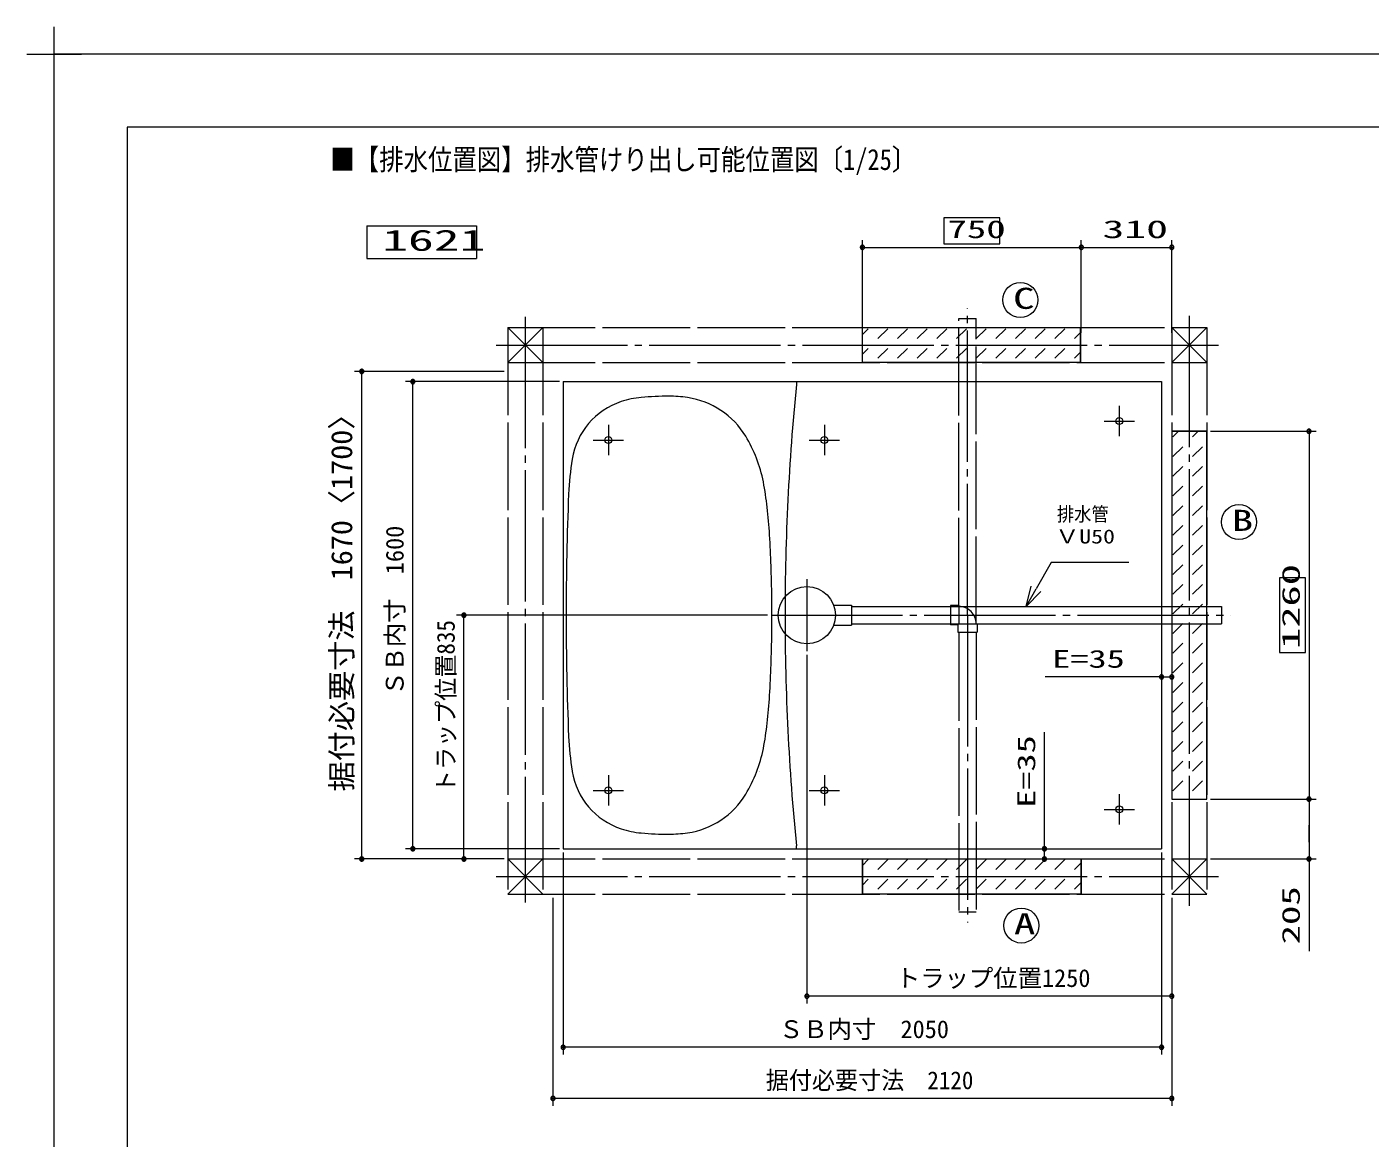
# Model space of a CAD drawing. Units: millimetres on the paper. Extents: x -305 to 305, y -152 to 152.
# Drawn here: x -304.8 to -120.7, y 0 to 152.3 of the extents above; entities that cross this region are included whole.
import ezdxf
from ezdxf.enums import TextEntityAlignment as Align

# ---------------------------------------------------------------- set-up
doc = ezdxf.new("R2010")
doc.units = ezdxf.units.MM
doc.linetypes.add('LONG_CHAIN', pattern=[21, 18, -1, 1, -1])
doc.linetypes.add('LONG_DASHED2', pattern=[13, 12, -1])
doc.layers.add('0-0_PV', color=7, linetype='Continuous')
for name, color, linetype, lineweight in [('0-1_RV', 7, 'Continuous', 9), ('0-2_0', 7, 'Continuous', 9), ('0-3_1図面枠', 7, 'Continuous', 9), ('0-4_図面枠', 3, 'Continuous', 9), ('0-5_DEFPOINTS', 7, 'Continuous', 9)]:
    doc.layers.add(name, color=color, linetype=linetype, lineweight=lineweight)
doc.styles.add('ＭＳ ゴシック', font='')
doc.styles.get('ＭＳ ゴシック').set_extended_font_data('MS Gothic')

# ---------------------------------------------------------------- blocks, each defined once
blk = doc.blocks.new('_DOTSMALL')
at = {"layer": '0-2_0'}
for p, q in [((0.0746, 0.1), (-0.0746, 0.1)), ((0.1223, -0.0248), (-0.1223, -0.0248))]:
    blk.add_line(p, q, dxfattribs=at)
for points in [[(0.125, 0), (0.124, 0.0157), (0.1211, 0.0311), (0.1162, 0.046), (0.1095, 0.0602), (0.1011, 0.0735), (0.0911, 0.0856), (0.0797, 0.0963), (0.067, 0.1055), (0.0532, 0.1131), (0.0386, 0.1189), (0.0234, 0.1228), (0.0078, 0.1248), (-0.0078, 0.1248), (-0.0234, 0.1228), (-0.0386, 0.1189), (-0.0532, 0.1131), (-0.067, 0.1055), (-0.0797, 0.0963), (-0.0911, 0.0856), (-0.1011, 0.0735), (-0.1095, 0.0602), (-0.1162, 0.046), (-0.1211, 0.0311), (-0.124, 0.0157), (-0.125, 0), (0, 0)], [(-0.125, 0), (-0.124, -0.0157), (-0.1211, -0.0311), (-0.1162, -0.046), (-0.1095, -0.0602), (-0.1011, -0.0735), (-0.0911, -0.0856), (-0.0797, -0.0963), (-0.067, -0.1055), (-0.0532, -0.1131), (-0.0386, -0.1189), (-0.0234, -0.1228), (-0.0078, -0.1248), (0.0078, -0.1248), (0.0234, -0.1228), (0.0386, -0.1189), (0.0532, -0.1131), (0.067, -0.1055), (0.0797, -0.0963), (0.0911, -0.0856), (0.1011, -0.0735), (0.1095, -0.0602), (0.1162, -0.046), (0.1211, -0.0311), (0.124, -0.0157), (0.125, 0), (0, 0)]]:
    blk.add_lwpolyline(points, close=True, dxfattribs=at)
blk = doc.blocks.new('グループ-6')
at = {"layer": '0-3_1図面枠'}
for p, q in [((-4200, 2895), (-4200, 3045)), ((-4275, 2970), (-4125, 2970))]:
    blk.add_line(p, q, dxfattribs=at)
blk = doc.blocks.new('_OPEN30')
at = {"layer": '0-2_0'}
blk.add_line((0, 0), (-1, 0), dxfattribs=at)
blk.add_lwpolyline([(-1, 0.2679), (0, 0), (-1, -0.2679)], dxfattribs=at)

msp = doc.modelspace()

# ---------------------------------------------------------------- linework, layer by layer
at = {"layer": '0-1_RV'}
for p, q in [((-258.175, 125.009), (-258.175, 120.513)), ((-258.175, 125.009), (-243.175, 125.009)), ((-243.175, 125.009), (-243.175, 120.513)), ((-190.278, 110.346), (-190.278, 123.046)), ((-190.278, 122.046), (-160.278, 122.046)), ((-160.278, 110.346), (-160.278, 123.046)), ((-160.278, 122.046), (-147.878, 122.046)), ((-147.878, 110.346), (-147.878, 123.046)), ((-258.175, 120.513), (-243.175, 120.513)), ((-190.278, 106.246), (-190.278, 111.046)), ((-190.278, 110.11), (-189.489, 110.898)), ((-188.142, 109.551), (-186.795, 110.898)), ((-185.448, 109.551), (-184.101, 110.898)), ((-182.754, 109.551), (-181.407, 110.898)), ((-180.06, 109.551), (-178.713, 110.898)), ((-177.366, 109.551), (-176.019, 110.898)), ((-174.672, 109.551), (-173.325, 110.898)), ((-171.978, 109.551), (-170.631, 110.898)), ((-169.284, 109.551), (-167.937, 110.898)), ((-166.59, 109.551), (-165.242, 110.898)), ((-163.895, 109.551), (-162.548, 110.898)), ((-160.378, 106.246), (-160.378, 111.046)), ((-161.201, 109.551), (-160.378, 110.375)), ((-190.278, 107.416), (-189.489, 108.204)), ((-188.142, 106.857), (-186.795, 108.204)), ((-185.448, 106.857), (-184.101, 108.204)), ((-182.754, 106.857), (-181.407, 108.204)), ((-180.06, 106.857), (-178.713, 108.204)), ((-177.366, 106.857), (-176.019, 108.204)), ((-174.672, 106.857), (-173.325, 108.204)), ((-171.978, 106.857), (-170.631, 108.204)), ((-169.284, 106.857), (-167.937, 108.204)), ((-166.59, 106.857), (-165.242, 108.204)), ((-163.895, 106.857), (-162.548, 108.204)), ((-161.201, 106.857), (-160.378, 107.681)), ((-239.378, 105.046), (-259.878, 105.046)), ((-258.878, 38.246), (-258.878, 105.046)), ((-231.778, 103.646), (-252.878, 103.646)), ((-251.878, 39.646), (-251.878, 103.646)), ((-231.278, 103.646), (-231.278, 39.646)), ((-199.318, 103.646), (-199.318, 103.244)), ((-147.878, 96.846), (-143.078, 96.846)), ((-147.731, 96.081), (-146.966, 96.846)), ((-145.037, 96.081), (-144.272, 96.846)), ((-142.578, 96.846), (-128.078, 96.846)), ((-129.078, 96.846), (-129.078, 46.446)), ((-147.731, 93.387), (-146.384, 94.734)), ((-145.037, 93.387), (-143.69, 94.734)), ((-147.731, 90.693), (-146.384, 92.04)), ((-145.037, 90.693), (-143.69, 92.04)), ((-147.731, 87.999), (-146.384, 89.346)), ((-145.037, 87.999), (-143.69, 89.346)), ((-147.731, 85.305), (-146.384, 86.652)), ((-145.037, 85.305), (-143.69, 86.652)), ((-147.731, 82.611), (-146.384, 83.958)), ((-145.037, 82.611), (-143.69, 83.958)), ((-147.731, 79.917), (-146.384, 81.264)), ((-145.037, 79.917), (-143.69, 81.264)), ((-147.731, 77.222), (-146.384, 78.569)), ((-145.037, 77.222), (-143.69, 78.569)), ((-147.731, 74.528), (-146.384, 75.875)), ((-145.037, 74.528), (-143.69, 75.875)), ((-194.201, 73.006), (-191.758, 73.006)), ((-191.758, 73.006), (-191.758, 70.286)), ((-191.758, 72.846), (-141.078, 72.846)), ((-147.731, 71.834), (-146.384, 73.181)), ((-145.037, 71.834), (-143.69, 73.181)), ((-141.078, 72.846), (-141.078, 70.446)), ((-203.298, 71.646), (-245.878, 71.646)), ((-244.878, 38.246), (-244.878, 71.646)), ((-194.201, 70.286), (-191.758, 70.286)), ((-191.758, 70.446), (-141.078, 70.446)), ((-147.731, 69.14), (-146.384, 70.487)), ((-145.037, 69.14), (-143.69, 70.487)), ((-147.731, 66.446), (-146.384, 67.793)), ((-145.037, 66.446), (-143.69, 67.793)), ((-197.878, 66.226), (-197.878, 18.446)), ((-147.731, 63.752), (-146.384, 65.099)), ((-145.037, 63.752), (-143.69, 65.099)), ((-149.278, 63.184), (-165.231, 63.184)), ((-149.278, 63.184), (-147.878, 63.184)), ((-147.731, 61.058), (-146.384, 62.405)), ((-145.037, 61.058), (-143.69, 62.405)), ((-147.731, 58.364), (-146.384, 59.711)), ((-145.037, 58.364), (-143.69, 59.711)), ((-165.331, 39.646), (-165.331, 55.599)), ((-147.731, 55.67), (-146.384, 57.017)), ((-145.037, 55.67), (-143.69, 57.017)), ((-147.731, 52.976), (-146.384, 54.323)), ((-145.037, 52.976), (-143.69, 54.323)), ((-147.731, 50.282), (-146.384, 51.629)), ((-145.037, 50.282), (-143.69, 51.629)), ((-147.731, 47.588), (-146.384, 48.935)), ((-145.037, 47.588), (-143.69, 48.935)), ((-147.878, 46.446), (-143.078, 46.446)), ((-142.578, 46.446), (-128.078, 46.446)), ((-129.078, 46.446), (-129.078, 38.246)), ((-129.078, 40.566), (-129.078, 42.886)), ((-231.778, 39.646), (-252.878, 39.646)), ((-231.278, 39.646), (-149.278, 39.646)), ((-231.278, 39.146), (-231.278, 11.446)), ((-199.318, 39.646), (-199.318, 40.047)), ((-165.331, 38.246), (-165.331, 39.646)), ((-149.278, 39.146), (-149.278, 11.446)), ((-239.378, 38.246), (-259.878, 38.246)), ((-239.378, 38.246), (-245.878, 38.246)), ((-190.278, 38.246), (-190.278, 33.446)), ((-190.278, 37.37), (-189.489, 38.158)), ((-188.142, 36.811), (-186.795, 38.158)), ((-185.448, 36.811), (-184.101, 38.158)), ((-182.754, 36.811), (-181.407, 38.158)), ((-180.06, 36.811), (-178.713, 38.158)), ((-177.366, 36.811), (-176.019, 38.158)), ((-174.672, 36.811), (-173.325, 38.158)), ((-171.978, 36.811), (-170.631, 38.158)), ((-169.284, 36.811), (-167.937, 38.158)), ((-166.59, 36.811), (-165.242, 38.158)), ((-163.895, 36.811), (-162.548, 38.158)), ((-161.201, 36.811), (-160.278, 37.735)), ((-160.278, 33.446), (-160.278, 38.246)), ((-142.578, 38.246), (-128.078, 38.246)), ((-129.078, 38.246), (-129.078, 25.596)), ((-190.278, 34.676), (-189.489, 35.464)), ((-188.142, 34.117), (-186.795, 35.464)), ((-185.448, 34.117), (-184.101, 35.464)), ((-182.754, 34.117), (-181.407, 35.464)), ((-180.06, 34.117), (-178.713, 35.464)), ((-177.366, 34.117), (-176.019, 35.464)), ((-174.672, 34.117), (-173.325, 35.464)), ((-171.978, 34.117), (-170.631, 35.464)), ((-169.284, 34.117), (-167.937, 35.464)), ((-166.59, 34.117), (-165.242, 35.464)), ((-163.895, 34.117), (-162.548, 35.464)), ((-161.201, 34.117), (-160.278, 35.041)), ((-232.678, 32.946), (-232.678, 4.446)), ((-147.878, 32.946), (-147.878, 4.446)), ((-147.878, 32.946), (-147.878, 18.446)), ((-147.878, 19.446), (-197.878, 19.446)), ((-149.278, 12.446), (-231.278, 12.446)), ((-147.878, 5.446), (-232.678, 5.446))]:
    msp.add_line(p, q, dxfattribs=at)
at = {"layer": '0-1_RV', "linetype": 'LONG_CHAIN'}
for p, q in [((-236.478, 112.519), (-236.478, 32.295)), ((-175.878, 71.646), (-175.878, 113.735)), ((-145.478, 112.646), (-145.478, 31.846)), ((-240.478, 108.646), (-141.478, 108.646)), ((-155.078, 100.326), (-155.078, 96.166)), ((-225.078, 97.726), (-225.078, 93.566)), ((-195.478, 97.726), (-195.478, 93.566)), ((-157.158, 98.246), (-152.998, 98.246)), ((-227.158, 95.646), (-222.998, 95.646)), ((-197.558, 95.646), (-193.398, 95.646)), ((-197.878, 76.566), (-197.878, 66.726)), ((-202.798, 71.646), (-139.79, 71.646)), ((-175.878, 71.646), (-175.878, 29.556)), ((-225.078, 49.726), (-225.078, 45.566)), ((-195.478, 49.726), (-195.478, 45.566)), ((-227.158, 47.646), (-222.998, 47.646)), ((-197.558, 47.646), (-193.398, 47.646)), ((-155.078, 47.126), (-155.078, 42.966)), ((-157.158, 45.046), (-152.998, 45.046)), ((-240.478, 35.846), (-141.478, 35.846))]:
    msp.add_line(p, q, dxfattribs=at)
at = {"layer": '0-1_RV', "linetype": 'LONG_DASHED2'}
for p, q in [((-177.078, 72.986), (-177.078, 112.286)), ((-177.078, 112.286), (-174.678, 112.286)), ((-174.678, 70.446), (-174.678, 112.286)), ((-238.878, 111.046), (-143.078, 111.046)), ((-238.878, 111.046), (-238.878, 33.446)), ((-234.078, 106.246), (-238.878, 111.046)), ((-238.878, 106.246), (-234.078, 111.046)), ((-234.078, 111.046), (-234.078, 33.446)), ((-147.878, 111.046), (-147.878, 33.446)), ((-147.878, 106.246), (-143.078, 111.046)), ((-147.878, 111.046), (-143.078, 106.246)), ((-143.078, 111.046), (-143.078, 33.446)), ((-238.878, 106.246), (-143.078, 106.246)), ((-177.078, 72.986), (-178.198, 72.986)), ((-178.198, 72.986), (-178.198, 70.306)), ((-177.078, 72.986), (-177.078, 70.446)), ((-177.218, 70.306), (-178.198, 70.306)), ((-177.218, 70.306), (-177.078, 70.446)), ((-177.218, 70.306), (-177.218, 69.326)), ((-177.218, 69.326), (-174.538, 69.326)), ((-177.078, 69.174), (-177.078, 31.006)), ((-174.678, 69.326), (-174.678, 31.006)), ((-238.878, 38.246), (-143.078, 38.246)), ((-238.878, 38.246), (-234.078, 33.446)), ((-234.078, 38.246), (-238.878, 33.446)), ((-147.878, 38.246), (-143.078, 33.446)), ((-147.878, 33.446), (-143.078, 38.246)), ((-238.878, 33.446), (-143.078, 33.446)), ((-177.078, 31.006), (-174.678, 31.006))]:
    msp.add_line(p, q, dxfattribs=at)
at = {"layer": '0-1_RV'}
for points in [[(-179.111, 122.546), (-171.444, 122.546), (-171.444, 126.086), (-179.111, 126.086)], [(-190.278, 106.246), (-190.278, 111.046), (-160.378, 111.046), (-160.378, 106.246)], [(-147.878, 96.846), (-147.878, 46.446), (-143.078, 46.446), (-143.078, 96.846)], [(-129.578, 66.521), (-129.578, 76.771), (-133.118, 76.771), (-133.118, 66.521)], [(-190.278, 33.446), (-190.278, 38.246), (-160.278, 38.246), (-160.278, 33.446)]]:
    msp.add_lwpolyline(points, close=True, dxfattribs=at)
for points in [[(-231.278, 103.646), (-149.278, 103.646), (-149.278, 39.646)], [(-153.764, 78.878), (-164.428, 78.878), (-166.482, 75.255)]]:
    msp.add_lwpolyline(points, dxfattribs=at)
at = {"layer": '0-1_RV', "linetype": 'LONG_DASHED2'}
msp.add_lwpolyline([(-177.078, 70.446), (-174.538, 70.446), (-174.538, 69.326)], dxfattribs=at)
at = {"layer": '0-1_RV'}
for centre, radius in [((-168.632, 114.835), 2.4), ((-155.078, 98.246), 0.48), ((-225.078, 95.646), 0.48), ((-195.478, 95.646), 0.48), ((-138.677, 84.405), 2.4), ((-197.878, 71.646), 3.92), ((-225.078, 47.646), 0.48), ((-195.478, 47.646), 0.48), ((-155.078, 45.046), 0.48), ((-168.513, 29.131), 2.4)]:
    msp.add_circle(centre, radius, dxfattribs=at)
for centre, radius, start, end in [((119.922, 71.646), 320.8, 174.34726, 180), ((-219.541, 89.526), 12, 94.95444, 108.46728), ((-216.778, 57.646), 44, 89.99999, 94.95444), ((-216.778, 84.046), 17.6, 81.67971, 90), ((-215.852, 90.378), 11.2, 31.16034, 81.67971), ((-220.175, 91.423), 10, 108.46728, 170.71873), ((-222.697, 86.239), 19.2, 11.00864, 31.16034), ((-190.568, 86.585), 40, 170.71873, 177.6217), ((-203.998, 93.077), 0.4, 184.46931, 184.50491), ((-203.998, 93.077), 0.4, 184.46931, 184.50491), ((-245.47, 81.809), 42.4, 6.27211, 11.00864), ((169.122, 71.646), 400, 177.6217, 180), ((-285.231, 77.439), 82.4, 3.62323, 6.27211), ((-345.111, 73.647), 142.4, 1.91139, 3.62323), ((-405.078, 71.646), 202.4, 0, 1.91139), ((169.122, 71.646), 400, 180, 182.3783), ((-405.078, 71.646), 202.4, 358.08861, 0), ((119.922, 71.646), 320.8, 180, 185.65274), ((-345.111, 69.645), 142.4, 356.37678, 358.08861), ((-285.231, 65.853), 82.4, 353.72789, 356.37678), ((-245.47, 61.483), 42.4, 348.99136, 353.72789), ((-190.568, 56.707), 40, 182.3783, 189.28127), ((-222.697, 57.053), 19.2, 328.83966, 348.99136), ((-220.175, 51.868), 10, 189.28127, 251.53272), ((-203.998, 50.215), 0.4, 175.49509, 175.53069), ((-203.998, 50.215), 0.4, 175.49509, 175.53069), ((-203.998, 50.215), 0.4, 175.49509, 175.53069), ((-203.998, 50.151), 0.4, 175.49509, 175.53069), ((-203.998, 50.151), 0.4, 175.49509, 175.53069), ((-215.852, 52.913), 11.2, 278.32029, 328.83966), ((-219.541, 53.765), 12, 251.53272, 265.04556), ((-216.778, 85.646), 44, 265.04556, 270.00001), ((-216.778, 59.246), 17.6, 270, 278.32029)]:
    msp.add_arc(centre, radius, start, end, dxfattribs=at)
at = {"layer": '0-1_RV', "linetype": 'LONG_DASHED2'}
msp.add_arc((-177.078, 70.446), 2.4, 0, 89.99998, dxfattribs=at)
at = {"layer": '0-4_図面枠'}
msp.add_lwpolyline([(-291.017, -138.498), (108.983, -138.498), (108.983, 138.502), (-291.017, 138.502)], close=True, dxfattribs=at)
at = {"layer": '0-5_DEFPOINTS'}
for p in [(118.983, 148.502), (-301.017, -148.498)]:
    msp.add_line(p, (-301.017, 148.502), dxfattribs=at)

# ---------------------------------------------------------------- block references
at = {"layer": '0-1_RV'}
for name, p, xscale, yscale, rotation in [('_DOTSMALL', (-190.278, 122.046), 2.32, 2.32, 180), ('_DOTSMALL', (-160.278, 122.046), 2.32, 2.32, 180), ('_DOTSMALL', (-258.878, 105.046), 2.32, 2.32, 90), ('_DOTSMALL', (-251.878, 103.646), 2.32, 2.32, 90), ('_DOTSMALL', (-129.078, 96.846), 2.32, 2.32, 90), ('_OPEN30', (-167.848, 72.846), 2.77, 2.77, 240.44862), ('_DOTSMALL', (-244.878, 71.646), 2.32, 2.32, 90), ('_DOTSMALL', (-147.878, 63.184), 2.32, 2.32, 180), ('_DOTSMALL', (-129.078, 46.446), 2.32, 2.32, 270), ('_DOTSMALL', (-129.078, 46.446), 2.32, 2.32, 90), ('_DOTSMALL', (-251.878, 39.646), 2.32, 2.32, 270), ('_DOTSMALL', (-165.331, 39.646), 2.32, 2.32, 270), ('_DOTSMALL', (-258.878, 38.246), 2.32, 2.32, 270), ('_DOTSMALL', (-244.878, 38.246), 2.32, 2.32, 270), ('_DOTSMALL', (-165.331, 38.246), 2.32, 2.32, 90), ('_DOTSMALL', (-129.078, 38.246), 2.32, 2.32, 270), ('_DOTSMALL', (-197.878, 19.446), 2.32, 2.32, 180), ('_DOTSMALL', (-231.278, 12.446), 2.32, 2.32, 180), ('_DOTSMALL', (-232.678, 5.446), 2.32, 2.32, 180)]:
    msp.add_blockref(name, p, dxfattribs=dict(at, xscale=xscale, yscale=yscale, rotation=rotation))
at = {"layer": '0-1_RV', "xscale": 2.32, "yscale": 2.32}
for p in [(-160.278, 122.046), (-147.878, 122.046), (-149.278, 63.184), (-147.878, 19.446), (-149.278, 12.446), (-147.878, 5.446)]:
    msp.add_blockref('_DOTSMALL', p, dxfattribs=at)
at = {"layer": '0-3_1図面枠', "xscale": 0.05, "yscale": 0.05}
msp.add_blockref('グループ-6', (-91.017, 0.002), dxfattribs=at)
msp.add_blockref('グループ-6', (-91.017, 0.002), dxfattribs=at)

# ---------------------------------------------------------------- texts
at = {"layer": '0-0_PV', "style": 'ＭＳ ゴシック', "width": 0.85}
msp.add_text('■【排水位置図】排水管けり出し可能位置図〔1/25〕', height=2.886, dxfattribs=at).set_placement((-263.187, 131.775), align=Align.BOTTOM_LEFT)
at = {"layer": '0-1_RV', "style": 'ＭＳ ゴシック'}
for s, height, width, p in [('750', 2.441, 1.6, (-178.611, 122.576)), ('310', 2.444, 1.8, (-157.38, 122.576)), ('1621', 2.886, 1.8, (-256.075, 120.705)), ('C', 2.889, 1.5, (-169.632, 112.749)), ('排水管', 1.924, 0.9, (-163.617, 83.948)), ('B', 2.889, 1.5, (-139.677, 82.331)), ('ＶU50', 1.921, 1.25, (-163.843, 80.896)), ('E=35', 2.441, 1.5, (-164.278, 63.714)), ('A', 2.889, 1.5, (-169.513, 27.06)), ('据付必要寸法\u30002120', 2.441, 0.95, (-203.52, 5.976))]:
    msp.add_text(s, height=height, dxfattribs=dict(at, width=width)).set_placement(p, align=Align.BOTTOM_LEFT)
for s, height, width, p in [('据付必要寸法\u30001670〈1700〉', 2.886, 1.05, (-259.323, 47.499)), ('1260', 2.444, 1.75, (-129.608, 67.021)), ('トラップ位置835', 2.441, 0.95, (-245.408, 47.269)), ('E=35', 2.441, 1.5, (-165.861, 45.239)), ('205', 2.441, 1.6, (-129.608, 26.547))]:
    msp.add_text(s, height=height, rotation=90, dxfattribs=dict(at, width=width)).set_placement(p, align=Align.BOTTOM_LEFT)
msp.add_text('ＳＢ内寸\u30001600', height=2.441, rotation=90, dxfattribs=at).set_placement((-252.408, 60.621), align=Align.BOTTOM_LEFT)
for s, height, p in [('トラップ位置1250', 2.444, (-185.675, 19.976)), ('ＳＢ内寸\u30002050', 2.441, (-201.705, 12.976))]:
    msp.add_text(s, height=height, dxfattribs=at).set_placement(p, align=Align.BOTTOM_LEFT)

doc.saveas('drawing.dxf')
